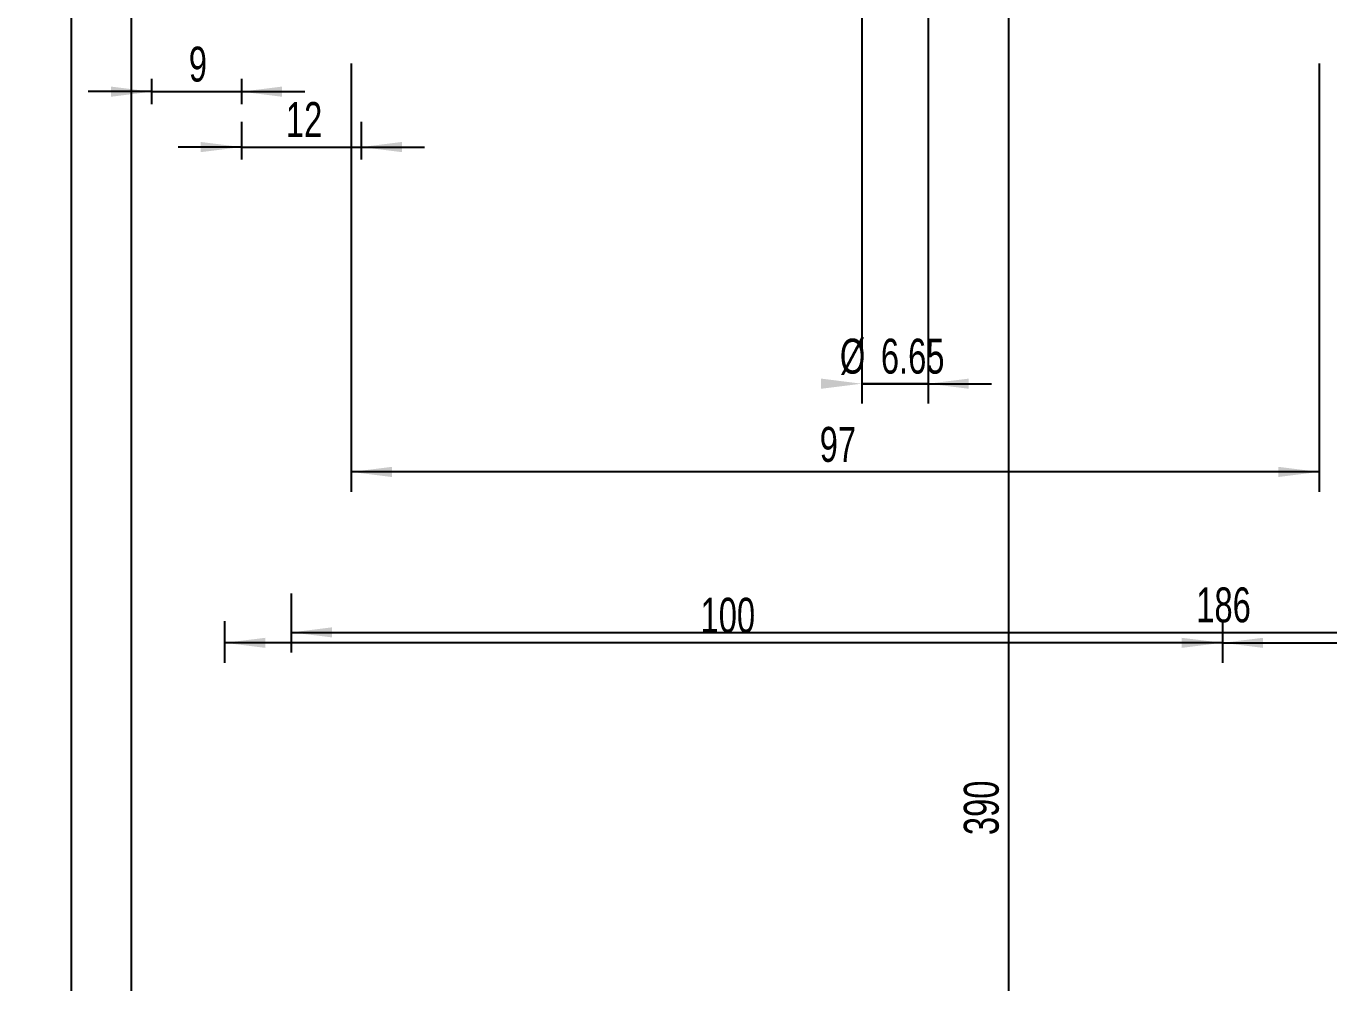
# Model space of a CAD drawing. Header units: millimetres. Extents: x 118 to 1056, y 18 to 712.
# Drawn here: x 204.9 to 335.4, y 229.9 to 325.8 of the extents above; entities that cross this region are included whole.
import ezdxf

# ---------------------------------------------------------------- set-up
doc = ezdxf.new("R2010")
doc.units = ezdxf.units.MM
doc.layers.add('10', color=7, linetype='Continuous')
doc.styles.add('SLDTEXTSTYLE5', font='TXT', dxfattribs={"width": 0.7})
doc.dimstyles.new('SLDDIMSTYLE0', dxfattribs={"dimtxt": 3.5, "dimasz": 4.08, "dimexe": 0, "dimexo": 0.0625, "dimgap": 0.875, "dimtad": 2, "dimrnd": 1e-09, "dimzin": 12, "dimdsep": 46, "dimtxsty": 'SLDTEXTSTYLE5', "dimsah": 1, "dimcen": 0.09, "dimadec": 0, "dimazin": 3, "dimtfac": 1, "dimtmove": 0, "dimatfit": 0, "dimfxl": 1, "dimfrac": 2, "dimtolj": 1, "dimtzin": 12, "dimarcsym": 0})
doc.dimstyles.new('SLDDIMSTYLE2', dxfattribs={"dimtxt": 3.5, "dimasz": 4.08, "dimexe": 0, "dimexo": 0.0625, "dimgap": 0.875, "dimtad": 2, "dimrnd": 1e-09, "dimzin": 12, "dimdsep": 46, "dimtxsty": 'SLDTEXTSTYLE5', "dimsah": 1, "dimcen": 0.09, "dimadec": 0, "dimazin": 3, "dimtfac": 1, "dimtofl": 0, "dimtmove": 0, "dimatfit": 3, "dimfxl": 1, "dimfrac": 2, "dimtolj": 1, "dimtzin": 12, "dimarcsym": 0})

# ---------------------------------------------------------------- blocks, each defined once
blk = doc.blocks.new('_D_27')
at = {"layer": '10', "transparency": 16777216}
for p, q in [((316.45, 442.01), (301.36, 442.01)), ((303.36, 52.01), (303.36, 442.01)), ((316.45, 52.01), (301.36, 52.01))]:
    blk.add_line(p, q, dxfattribs=at)
for points in [[(303.36, 442.01), (302.85, 437.93), (303.87, 437.93)], [(303.36, 52.01), (303.87, 56.09), (302.85, 56.09)]]:
    blk.add_solid(points, dxfattribs=at)
at = {"layer": '10', "transparency": 16777216, "insert": (298.85, 244.71), "char_height": 3.5, "attachment_point": 1, "rotation": 90, "style": 'SLDTEXTSTYLE5'}
blk.add_mtext('390', dxfattribs=at)
blk = doc.blocks.new('_D_28')
at = {"layer": '10', "transparency": 16777216}
for p, q in [((237.45, 322.01), (237.45, 279.1)), ((334.45, 322.01), (334.45, 279.1)), ((334.45, 281.1), (237.45, 281.1))]:
    blk.add_line(p, q, dxfattribs=at)
for points in [[(237.45, 281.1), (241.53, 280.59), (241.53, 281.61)], [(334.45, 281.1), (330.37, 281.61), (330.37, 280.59)]]:
    blk.add_solid(points, dxfattribs=at)
at = {"layer": '10', "transparency": 16777216, "insert": (284.41, 285.61), "char_height": 3.5, "attachment_point": 1, "style": 'SLDTEXTSTYLE5'}
blk.add_mtext('97', dxfattribs=at)
blk = doc.blocks.new('_D_49')
at = {"layer": '10', "transparency": 16777216}
for p, q in [((215.45, 338.01), (207.43, 338.01)), ((209.43, 104.01), (209.43, 338.01)), ((215.45, 104.01), (207.43, 104.01))]:
    blk.add_line(p, q, dxfattribs=at)
for points in [[(209.43, 338.01), (208.92, 333.93), (209.94, 333.93)], [(209.43, 104.01), (209.94, 108.09), (208.92, 108.09)]]:
    blk.add_solid(points, dxfattribs=at)
at = {"layer": '10', "transparency": 16777216, "insert": (204.92, 218.71), "char_height": 3.5, "attachment_point": 1, "rotation": 90, "style": 'SLDTEXTSTYLE5'}
blk.add_mtext('234', dxfattribs=at)
blk = doc.blocks.new('_D_51')
at = {"layer": '10', "transparency": 16777216}
for p, q in [((217.45, 320.47), (217.45, 317.94)), ((226.45, 320.47), (226.45, 317.94)), ((217.45, 319.2), (211.1, 319.2)), ((217.45, 319.2), (226.45, 319.2)), ((226.45, 319.2), (232.8, 319.2))]:
    blk.add_line(p, q, dxfattribs=at)
for points in [[(217.45, 319.2), (213.37, 319.71), (213.37, 318.69)], [(226.45, 319.2), (230.53, 318.69), (230.53, 319.71)]]:
    blk.add_solid(points, dxfattribs=at)
at = {"layer": '10', "transparency": 16777216, "insert": (221.18, 323.71), "char_height": 3.5, "attachment_point": 1, "style": 'SLDTEXTSTYLE5'}
blk.add_mtext('9', dxfattribs=at)
blk = doc.blocks.new('_D_52')
at = {"layer": '10', "transparency": 16777216}
for p, q in [((226.45, 316.18), (226.45, 312.39)), ((238.45, 316.18), (238.45, 312.39)), ((226.45, 313.65), (220.1, 313.65)), ((226.45, 313.65), (238.45, 313.65)), ((238.45, 313.65), (244.8, 313.65))]:
    blk.add_line(p, q, dxfattribs=at)
for points in [[(226.45, 313.65), (222.37, 314.16), (222.37, 313.14)], [(238.45, 313.65), (242.53, 313.14), (242.53, 314.16)]]:
    blk.add_solid(points, dxfattribs=at)
at = {"layer": '10', "transparency": 16777216, "insert": (230.91, 318.16), "char_height": 3.5, "attachment_point": 1, "style": 'SLDTEXTSTYLE5'}
blk.add_mtext('12', dxfattribs=at)
blk = doc.blocks.new('_D_60')
at = {"layer": '10', "transparency": 16777216}
for p, q in [((224.77, 266.14), (224.77, 261.98)), ((324.77, 266.14), (324.77, 261.98)), ((324.77, 263.98), (224.77, 263.98))]:
    blk.add_line(p, q, dxfattribs=at)
for points in [[(224.77, 263.98), (228.85, 263.47), (228.85, 264.48)], [(324.77, 263.98), (320.69, 264.48), (320.69, 263.47)]]:
    blk.add_solid(points, dxfattribs=at)
at = {"layer": '10', "transparency": 16777216, "insert": (272.47, 268.49), "char_height": 3.5, "attachment_point": 1, "style": 'SLDTEXTSTYLE5'}
blk.add_mtext('100', dxfattribs=at)
blk = doc.blocks.new('_D_61')
at = {"layer": '10', "transparency": 16777216}
for p, q in [((324.77, 266.14), (324.77, 261.98)), ((424.77, 266.14), (424.77, 261.98)), ((324.77, 263.98), (424.77, 263.98))]:
    blk.add_line(p, q, dxfattribs=at)
for points in [[(324.77, 263.98), (328.85, 263.47), (328.85, 264.48)], [(424.77, 263.98), (420.69, 264.48), (420.69, 263.47)]]:
    blk.add_solid(points, dxfattribs=at)
at = {"layer": '10', "transparency": 16777216, "insert": (372.47, 268.49), "char_height": 3.5, "attachment_point": 1, "style": 'SLDTEXTSTYLE5'}
blk.add_mtext('100', dxfattribs=at)
blk = doc.blocks.new('_D_82')
at = {"layer": '10', "transparency": 16777216}
for p, q in [((288.62, 340.77), (288.62, 287.94)), ((295.27, 340.77), (295.27, 287.94)), ((295.27, 289.94), (288.62, 289.94)), ((288.62, 289.94), (298.24, 289.94)), ((295.27, 289.94), (301.62, 289.94))]:
    blk.add_line(p, q, dxfattribs=at)
for points in [[(288.62, 289.94), (284.54, 290.45), (284.54, 289.43)], [(295.27, 289.94), (299.35, 289.43), (299.35, 290.45)]]:
    blk.add_solid(points, dxfattribs=at)
at = {"layer": '10', "transparency": 16777216, "char_height": 3.5, "attachment_point": 1, "style": 'SLDTEXTSTYLE5'}
for s, insert in [('%%c', (286.43, 294.45)), ('6.65', (290.54, 294.45))]:
    blk.add_mtext(s, dxfattribs=dict(at, insert=insert))
blk = doc.blocks.new('_D_97')
at = {"layer": '10', "transparency": 16777216}
for p, q in [((231.45, 268.91), (231.45, 263.02)), ((417.45, 268.91), (417.45, 263.02)), ((231.45, 265.02), (417.45, 265.02))]:
    blk.add_line(p, q, dxfattribs=at)
for points in [[(231.45, 265.02), (235.53, 264.52), (235.53, 265.53)], [(417.45, 265.02), (413.37, 265.53), (413.37, 264.52)]]:
    blk.add_solid(points, dxfattribs=at)
at = {"layer": '10', "transparency": 16777216, "insert": (322.15, 269.53), "char_height": 3.5, "attachment_point": 1, "style": 'SLDTEXTSTYLE5'}
blk.add_mtext('186', dxfattribs=at)

msp = doc.modelspace()

# ---------------------------------------------------------------- linework, layer by layer
at = {"color": 7, "linetype": 'Continuous', "lineweight": 25}
msp.add_line((215.44621, 108.01074), (215.44621, 338.01074), dxfattribs=at)

# ---------------------------------------------------------------- dimensions: what is measured, and where the dimension line sits
at = {"layer": '10'}
for base, p1, p2, angle, picture, middle in [((301.19269, 442.01133), (316.44621, 52.01133), (316.44621, 442.01133), 90, '_D_27', (301.19269, 247.01133)), ((207.26712, 338.01133), (215.44621, 104.01133), (215.44621, 338.01133), 90, '_D_49', (207.26712, 221.01133)), ((417.44621, 267.18867), (231.44621, 268.90739), (417.44621, 268.90739), 0, '_D_97', (324.44621, 267.18867))]:
    dim = msp.add_linear_dim(base=base, p1=p1, p2=p2, angle=angle, dimstyle='SLDDIMSTYLE2', dxfattribs=at)
    dim.commit()
    dim.dimension.update_dxf_attribs({"geometry": picture, "text_midpoint": middle, "dimtype": 160})
dim = msp.add_linear_dim(base=(288.62271, 289.94148), p1=(295.26971, 340.77308), p2=(288.62271, 340.77308), angle=0, text='%%c<>', dimstyle='SLDDIMSTYLE0', dxfattribs=at)
dim.commit()
dim.dimension.update_dxf_attribs({"geometry": '_D_82', "text_midpoint": (291.54158, 289.94148), "dimtype": 160})
for base, p1, p2, dimstyle, picture, middle in [((226.44621, 321.3678), (217.44621, 320.46549), (226.44621, 320.46549), 'SLDDIMSTYLE0', '_D_51', (221.94621, 321.3678)), ((237.44621, 283.26485), (334.44621, 322.01133), (237.44621, 322.01133), 'SLDDIMSTYLE2', '_D_28', (285.94621, 283.26485)), ((238.44621, 315.81511), (226.44621, 316.17724), (238.44621, 316.17724), 'SLDDIMSTYLE0', '_D_52', (232.44621, 315.81511)), ((224.77019, 266.14236), (324.77019, 266.14236), (224.77019, 266.14236), 'SLDDIMSTYLE2', '_D_60', (274.77019, 266.14236)), ((424.77019, 266.14236), (324.77019, 266.14236), (424.77019, 266.14236), 'SLDDIMSTYLE2', '_D_61', (374.77019, 266.14236))]:
    dim = msp.add_linear_dim(base=base, p1=p1, p2=p2, dimstyle=dimstyle, dxfattribs=at)
    dim.commit()
    dim.dimension.update_dxf_attribs({"geometry": picture, "text_midpoint": middle, "dimtype": 160})

doc.saveas('drawing.dxf')
